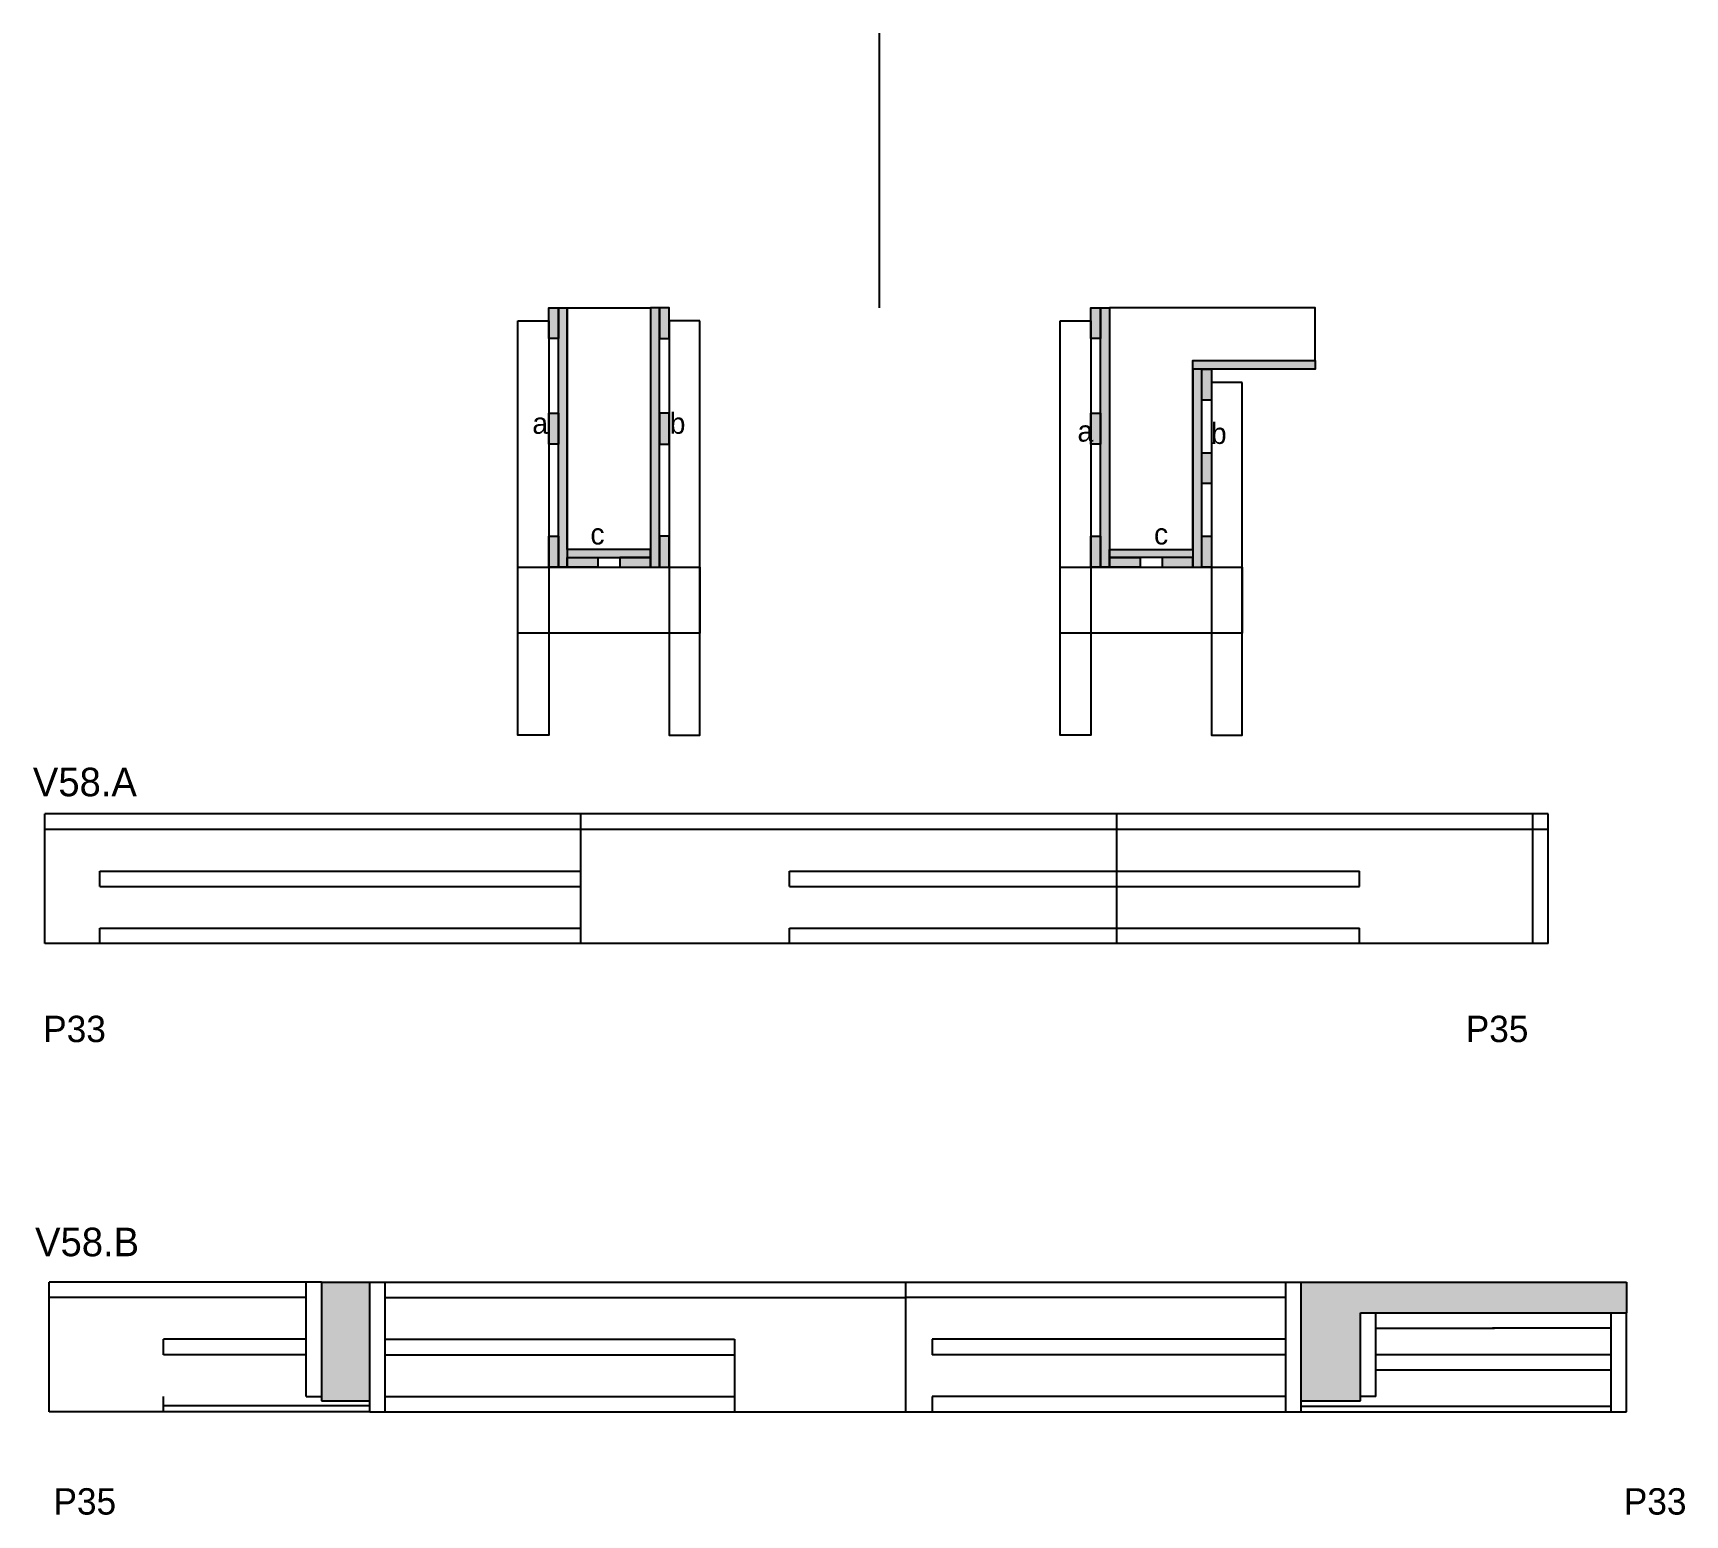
# Model space of a CAD drawing. Header units: metres. Extents: x 7625 to 8377, y 6570 to 7245.
import ezdxf

# ---------------------------------------------------------------- set-up
doc = ezdxf.new("R2010")
doc.units = ezdxf.units.M
for name, color, linetype in [('5', 7, 'Continuous'), ('CONCRETO', 7, 'Continuous'), ('COTA', 7, 'Continuous'), ('detalhes', 7, 'Continuous'), ('Hachura', 7, 'Continuous'), ('Madeira', 7, 'Continuous'), ('Painéis', 7, 'Continuous'), ('SARR_2.2x7', 7, 'Continuous'), ('SARR_3.5x7', 7, 'Continuous'), ('Texto Seção', 7, 'Continuous')]:
    doc.layers.add(name, color=color, linetype=linetype)

msp = doc.modelspace()

# ---------------------------------------------------------------- hatches: boundary and pattern name
at = {"layer": 'COTA'}
h = msp.add_hatch(color=7, dxfattribs=at)
h.dxf.hatch_style = 1
h.paths.add_polyline_path([(7778.09, 6622.08), (7778.09, 6676.08), (7778.09, 6676.08), (7756.09, 6676.08), (7756.09, 6676.08), (7756.09, 6622.08), (7756.09, 6622.08), (7778.09, 6622.08)])
h = msp.add_hatch(color=7, dxfattribs=at)
h.dxf.hatch_style = 1
h.paths.add_polyline_path([(8229.09, 6622.08), (8229.09, 6662.08), (8229.09, 6662.08), (8350.09, 6662.08), (8350.09, 6662.08), (8350.09, 6676.08), (8350.09, 6676.08), (8202.09, 6676.08), (8202.09, 6676.08), (8202.09, 6622.08), (8202.09, 6622.08), (8229.09, 6622.08)])
at = {"layer": 'Hachura'}
h = msp.add_hatch(color=7, dxfattribs=at)
h.dxf.hatch_style = 1
h.paths.add_polyline_path([(7863.88, 7105.54), (7859.48, 7105.54), (7859.48, 7105.54), (7859.48, 7119.54), (7859.48, 7119.54), (7863.88, 7119.54), (7863.88, 7119.54), (7863.88, 7105.54)])
h = msp.add_hatch(color=7, dxfattribs=at)
h.dxf.hatch_style = 1
h.paths.add_polyline_path([(7863.88, 7119.54), (7867.88, 7119.54), (7867.88, 7119.54), (7867.88, 7001.54), (7867.88, 7001.54), (7863.88, 7001.54), (7863.88, 7001.54), (7863.88, 7119.54)])
h = msp.add_hatch(color=7, dxfattribs=at)
h.dxf.hatch_style = 1
h.paths.add_polyline_path([(7909.88, 7119.54), (7905.88, 7119.54), (7905.88, 7119.54), (7905.88, 7001.54), (7905.88, 7001.54), (7909.88, 7001.54), (7909.88, 7001.54), (7909.88, 7119.54)])
h = msp.add_hatch(color=7, dxfattribs=at)
h.dxf.hatch_style = 1
h.paths.add_polyline_path([(7909.88, 7105.54), (7914.28, 7105.54), (7914.28, 7105.54), (7914.28, 7119.54), (7914.28, 7119.54), (7909.88, 7119.54), (7909.88, 7119.54), (7909.88, 7105.54)])
h = msp.add_hatch(color=7, dxfattribs=at)
h.dxf.hatch_style = 1
h.paths.add_polyline_path([(8110.77, 7105.54), (8106.37, 7105.54), (8106.37, 7105.54), (8106.37, 7119.54), (8106.37, 7119.54), (8110.77, 7119.54), (8110.77, 7119.54), (8110.77, 7105.54)])
h = msp.add_hatch(color=7, dxfattribs=at)
h.dxf.hatch_style = 1
h.paths.add_polyline_path([(8110.77, 7119.54), (8114.77, 7119.54), (8114.77, 7119.54), (8114.77, 7001.54), (8114.77, 7001.54), (8110.77, 7001.54), (8110.77, 7001.54), (8110.77, 7119.54)])
h = msp.add_hatch(color=7, dxfattribs=at)
h.dxf.hatch_style = 1
h.paths.add_polyline_path([(8152.77, 7091.54), (8152.77, 7095.54), (8152.77, 7095.54), (8208.37, 7095.54), (8208.37, 7095.54), (8208.37, 7091.54), (8208.37, 7091.54), (8152.77, 7091.54)])
h = msp.add_hatch(color=7, dxfattribs=at)
h.dxf.hatch_style = 1
h.paths.add_polyline_path([(8156.77, 7091.54), (8152.77, 7091.54), (8152.77, 7091.54), (8152.77, 7001.54), (8152.77, 7001.54), (8156.77, 7001.54), (8156.77, 7001.54), (8156.77, 7091.54)])
h = msp.add_hatch(color=7, dxfattribs=at)
h.dxf.hatch_style = 1
h.paths.add_polyline_path([(8161.17, 7077.54), (8156.77, 7077.54), (8156.77, 7077.54), (8156.77, 7091.54), (8156.77, 7091.54), (8161.17, 7091.54), (8161.17, 7091.54), (8161.17, 7077.54)])
h = msp.add_hatch(color=7, dxfattribs=at)
h.dxf.hatch_style = 1
h.paths.add_polyline_path([(7863.88, 7057.51), (7859.48, 7057.51), (7859.48, 7057.51), (7859.48, 7071.51), (7859.48, 7071.51), (7863.88, 7071.51), (7863.88, 7071.51), (7863.88, 7057.51)])
h = msp.add_hatch(color=7, dxfattribs=at)
h.dxf.hatch_style = 1
h.paths.add_polyline_path([(7909.88, 7057.51), (7914.28, 7057.51), (7914.28, 7057.51), (7914.28, 7071.51), (7914.28, 7071.51), (7909.88, 7071.51), (7909.88, 7071.51), (7909.88, 7057.51)])
h = msp.add_hatch(color=7, dxfattribs=at)
h.dxf.hatch_style = 1
h.paths.add_polyline_path([(8110.77, 7057.51), (8106.37, 7057.51), (8106.37, 7057.51), (8106.37, 7071.51), (8106.37, 7071.51), (8110.77, 7071.51), (8110.77, 7071.51), (8110.77, 7057.51)])
h = msp.add_hatch(color=7, dxfattribs=at)
h.dxf.hatch_style = 1
h.paths.add_polyline_path([(8161.17, 7039.54), (8156.77, 7039.54), (8156.77, 7039.54), (8156.77, 7053.54), (8156.77, 7053.54), (8161.17, 7053.54), (8161.17, 7053.54), (8161.17, 7039.54)])
h = msp.add_hatch(color=7, dxfattribs=at)
h.dxf.hatch_style = 1
h.paths.add_polyline_path([(7863.88, 7001.54), (7859.48, 7001.54), (7859.48, 7001.54), (7859.48, 7015.54), (7859.48, 7015.54), (7863.88, 7015.54), (7863.88, 7015.54), (7863.88, 7001.54)])
h = msp.add_hatch(color=7, dxfattribs=at)
h.dxf.hatch_style = 1
h.paths.add_polyline_path([(7905.88, 7005.94), (7905.88, 7009.54), (7905.88, 7009.54), (7867.88, 7009.54), (7867.88, 7009.54), (7867.88, 7005.94), (7867.88, 7005.94), (7905.88, 7005.94)])
h = msp.add_hatch(color=7, dxfattribs=at)
h.dxf.hatch_style = 1
h.paths.add_polyline_path([(7909.88, 7001.54), (7914.28, 7001.54), (7914.28, 7001.54), (7914.28, 7015.54), (7914.28, 7015.54), (7909.88, 7015.54), (7909.88, 7015.54), (7909.88, 7001.54)])
h = msp.add_hatch(color=7, dxfattribs=at)
h.dxf.hatch_style = 1
h.paths.add_polyline_path([(8110.77, 7001.54), (8106.37, 7001.54), (8106.37, 7001.54), (8106.37, 7015.54), (8106.37, 7015.54), (8110.77, 7015.54), (8110.77, 7015.54), (8110.77, 7001.54)])
h = msp.add_hatch(color=7, dxfattribs=at)
h.dxf.hatch_style = 1
h.paths.add_polyline_path([(8114.77, 7005.94), (8114.77, 7009.54), (8114.77, 7009.54), (8152.77, 7009.54), (8152.77, 7009.54), (8152.77, 7005.94), (8152.77, 7005.94), (8114.77, 7005.94)])
h = msp.add_hatch(color=7, dxfattribs=at)
h.dxf.hatch_style = 1
h.paths.add_polyline_path([(8161.17, 7001.54), (8156.77, 7001.54), (8156.77, 7001.54), (8156.77, 7015.54), (8156.77, 7015.54), (8161.17, 7015.54), (8161.17, 7015.54), (8161.17, 7001.54)])
h = msp.add_hatch(color=7, dxfattribs=at)
h.dxf.hatch_style = 1
h.paths.add_polyline_path([(7867.88, 7001.54), (7867.88, 7005.94), (7867.88, 7005.94), (7881.88, 7005.94), (7881.88, 7005.94), (7881.88, 7001.54), (7881.88, 7001.54), (7867.88, 7001.54)])
h = msp.add_hatch(color=7, dxfattribs=at)
h.dxf.hatch_style = 1
h.paths.add_polyline_path([(7905.88, 7001.54), (7905.88, 7005.94), (7905.88, 7005.94), (7891.88, 7005.94), (7891.88, 7005.94), (7891.88, 7001.54), (7891.88, 7001.54), (7905.88, 7001.54)])
h = msp.add_hatch(color=7, dxfattribs=at)
h.dxf.hatch_style = 1
h.paths.add_polyline_path([(8114.77, 7001.54), (8114.77, 7005.94), (8114.77, 7005.94), (8128.77, 7005.94), (8128.77, 7005.94), (8128.77, 7001.54), (8128.77, 7001.54), (8114.77, 7001.54)])
h = msp.add_hatch(color=7, dxfattribs=at)
h.dxf.hatch_style = 1
h.paths.add_polyline_path([(8152.77, 7001.54), (8152.77, 7005.94), (8152.77, 7005.94), (8138.77, 7005.94), (8138.77, 7005.94), (8138.77, 7001.54), (8138.77, 7001.54), (8152.77, 7001.54)])

# ---------------------------------------------------------------- linework, layer by layer
at = {"layer": 'CONCRETO', "color": 7, "lineweight": 25}
for points in [[(7867.88, 7119.54), (7867.88, 7119.54), (7905.88, 7119.54), (7905.88, 7091.54), (7905.88, 7091.54), (7905.88, 7009.54), (7867.88, 7009.54), (7867.88, 7119.54)], [(8208.37, 7095.54), (8208.37, 7119.54), (8114.77, 7119.54), (8114.77, 7091.54), (8114.77, 7091.54), (8114.77, 7009.54), (8152.77, 7009.54), (8152.77, 7095.54)]]:
    msp.add_lwpolyline(points, close=True, dxfattribs=at)
at = {"layer": 'COTA', "color": 7, "lineweight": 25}
for p, q in [((7756.09, 6676.08), (7778.09, 6676.08)), ((8202.09, 6676.08), (8350.09, 6676.08)), ((8350.09, 6676.08), (8350.09, 6662.08)), ((7749.13, 6624.08), (7756.09, 6624.08)), ((8236.04, 6624.08), (8229.09, 6624.08))]:
    msp.add_line(p, q, dxfattribs=at)
at = {"layer": 'Defpoints', "color": 7, "lineweight": 25}
msp.add_line((8010.1, 7119.54), (8010.1, 7244.54), dxfattribs=at)
at = {"layer": 'Madeira', "color": 7, "lineweight": 25}
for points in [[(7863.88, 7105.54), (7859.48, 7105.54), (7859.48, 7119.54), (7863.88, 7119.54)], [(7909.88, 7105.54), (7914.28, 7105.54), (7914.28, 7119.54), (7909.88, 7119.54)], [(8110.77, 7105.54), (8106.37, 7105.54), (8106.37, 7119.54), (8110.77, 7119.54)], [(8161.17, 7077.54), (8156.77, 7077.54), (8156.77, 7091.54), (8161.17, 7091.54)], [(7863.88, 7057.51), (7859.48, 7057.51), (7859.48, 7071.51), (7863.88, 7071.51)], [(7909.88, 7057.51), (7914.28, 7057.51), (7914.28, 7071.51), (7909.88, 7071.51)], [(8110.77, 7057.51), (8106.37, 7057.51), (8106.37, 7071.51), (8110.77, 7071.51)], [(8161.17, 7039.54), (8156.77, 7039.54), (8156.77, 7053.54), (8161.17, 7053.54)], [(7863.88, 7001.54), (7859.48, 7001.54), (7859.48, 7015.54), (7863.88, 7015.54)], [(7909.88, 7001.54), (7914.28, 7001.54), (7914.28, 7015.54), (7909.88, 7015.54)], [(8110.77, 7001.54), (8106.37, 7001.54), (8106.37, 7015.54), (8110.77, 7015.54)], [(8161.17, 7001.54), (8156.77, 7001.54), (8156.77, 7015.54), (8161.17, 7015.54)], [(7867.88, 7001.54), (7867.88, 7005.94), (7881.88, 7005.94), (7881.88, 7001.54)], [(7905.88, 7001.54), (7905.88, 7005.94), (7891.88, 7005.94), (7891.88, 7001.54)], [(8114.77, 7001.54), (8114.77, 7005.94), (8128.77, 7005.94), (8128.77, 7001.54)], [(8152.77, 7001.54), (8152.77, 7005.94), (8138.77, 7005.94), (8138.77, 7001.54)]]:
    msp.add_lwpolyline(points, close=True, dxfattribs=at)
at = {"layer": 'Painéis', "color": 7, "lineweight": 25}
for p, q in [((8314.57, 6889.17), (7630.07, 6889.17)), ((7630.07, 6830.17), (7630.07, 6889.17)), ((7874.07, 6830.17), (7874.07, 6889.17)), ((8118.07, 6830.17), (8118.07, 6889.17)), ((8314.57, 6830.17), (8314.57, 6889.17)), ((8314.57, 6830.17), (7630.07, 6830.17)), ((7756.09, 6676.08), (7632.09, 6676.08)), ((7632.09, 6617.08), (7632.09, 6676.08)), ((7756.09, 6676.08), (7756.09, 6622.08)), ((7778.09, 6676.08), (8202.09, 6676.08)), ((7778.09, 6617.08), (7778.09, 6676.08)), ((8022.09, 6617.08), (8022.09, 6676.08)), ((8202.09, 6617.08), (8202.09, 6676.08)), ((8229.09, 6662.08), (8350.09, 6662.08)), ((8229.09, 6622.08), (8229.09, 6662.08)), ((8350.09, 6617.08), (8350.09, 6662.08)), ((7756.09, 6622.08), (7778.09, 6622.08)), ((8202.09, 6617.08), (8202.09, 6622.08)), ((8202.09, 6622.08), (8229.09, 6622.08)), ((7778.09, 6617.08), (7632.09, 6617.08)), ((7778.09, 6617.08), (8202.09, 6617.08)), ((8202.09, 6617.08), (8350.09, 6617.08))]:
    msp.add_line(p, q, dxfattribs=at)
for points in [[(7863.88, 7119.54), (7867.88, 7119.54), (7867.88, 7001.54), (7863.88, 7001.54)], [(7909.88, 7119.54), (7905.88, 7119.54), (7905.88, 7001.54), (7909.88, 7001.54)], [(8110.77, 7119.54), (8114.77, 7119.54), (8114.77, 7001.54), (8110.77, 7001.54)], [(8152.77, 7091.54), (8152.77, 7095.54), (8208.37, 7095.54), (8208.37, 7091.54)], [(8156.77, 7091.54), (8152.77, 7091.54), (8152.77, 7001.54), (8156.77, 7001.54)], [(7905.88, 7005.94), (7905.88, 7009.54), (7867.88, 7009.54), (7867.88, 7005.94)], [(8114.77, 7005.94), (8114.77, 7009.54), (8152.77, 7009.54), (8152.77, 7005.94)]]:
    msp.add_lwpolyline(points, close=True, dxfattribs=at)
at = {"layer": 'SARR_2.2x7', "color": 7, "lineweight": 25}
for p, q in [((8228.57, 6889.17), (8228.57, 6889.51)), ((8307.57, 6830.17), (8307.57, 6889.17)), ((7630.07, 6882.17), (7874.07, 6882.17)), ((7874.07, 6882.17), (8118.07, 6882.17)), ((8118.07, 6882.17), (8314.57, 6882.17)), ((7655.07, 6863.17), (7874.07, 6863.17)), ((7655.07, 6856.17), (7655.07, 6863.17)), ((7969.07, 6863.17), (8118.07, 6863.17)), ((7969.07, 6856.17), (7969.07, 6863.17)), ((8118.07, 6863.17), (8228.57, 6863.17)), ((8228.57, 6856.17), (8228.57, 6863.17)), ((7655.07, 6856.17), (7874.07, 6856.17)), ((7969.07, 6856.17), (8118.07, 6856.17)), ((8118.07, 6856.17), (8228.57, 6856.17)), ((7655.07, 6837.17), (7874.07, 6837.17)), ((7655.07, 6830.17), (7655.07, 6837.17)), ((7969.07, 6837.17), (8118.07, 6837.17)), ((7969.07, 6830.17), (7969.07, 6837.17)), ((8118.07, 6837.17), (8228.57, 6837.17)), ((8228.57, 6830.17), (8228.57, 6837.17)), ((7749.13, 6624.08), (7749.13, 6676.08)), ((7785.04, 6617.08), (7785.04, 6676.08)), ((8195.13, 6617.08), (8195.13, 6676.08)), ((7749.13, 6669.08), (7632.09, 6669.08)), ((7785.04, 6669.08), (8022.09, 6669.08)), ((8195.13, 6669.08), (8022.09, 6669.08)), ((8236.04, 6624.08), (8236.04, 6662.08)), ((8343.13, 6617.08), (8343.13, 6662.08)), ((7749.13, 6650.08), (7684.09, 6650.08)), ((7684.09, 6643.08), (7684.09, 6650.08)), ((7785.04, 6650.08), (7944.09, 6650.08)), ((7944.09, 6650.08), (7944.09, 6617.08)), ((8195.13, 6650.08), (8034.09, 6650.08)), ((8034.09, 6650.08), (8034.09, 6643.08)), ((8236.04, 6655.08), (8290.09, 6655.08)), ((8343.13, 6655.08), (8289.09, 6655.08)), ((7749.13, 6643.08), (7684.09, 6643.08)), ((7785.04, 6643.08), (7944.09, 6643.08)), ((8195.13, 6643.08), (8034.09, 6643.08)), ((8343.13, 6643.08), (8236.04, 6643.08)), ((8343.13, 6636.08), (8236.04, 6636.08)), ((7684.09, 6617.08), (7684.09, 6624.08)), ((7778.09, 6619.78), (7684.09, 6619.78)), ((7785.04, 6624.08), (7944.09, 6624.08)), ((8195.13, 6624.08), (8034.09, 6624.08)), ((8034.09, 6624.08), (8034.09, 6617.08)), ((8343.13, 6619.55), (8202.09, 6619.55))]:
    msp.add_line(p, q, dxfattribs=at)
at = {"layer": 'SARR_3.5x7', "color": 7, "lineweight": 25}
for points in [[(7845.48, 7113.54), (7859.48, 7113.54), (7859.48, 6925.07), (7845.48, 6925.07)], [(7928.28, 7113.54), (7914.28, 7113.54), (7914.28, 6925.07), (7928.28, 6925.07)], [(8092.37, 7113.54), (8106.37, 7113.54), (8106.37, 6925.07), (8092.37, 6925.07)], [(8175.17, 7085.54), (8161.17, 7085.54), (8161.17, 6925.07), (8175.17, 6925.07)], [(7845.48, 7001.54), (7928.28, 7001.54), (7928.28, 6971.49), (7845.48, 6971.49)], [(8092.37, 7001.54), (8175.17, 7001.54), (8175.17, 6971.49), (8092.37, 6971.49)]]:
    msp.add_lwpolyline(points, close=True, dxfattribs=at)

# ---------------------------------------------------------------- texts
at = {"layer": '5', "color": 7, "lineweight": 25}
for s, p in [('P33', (7629.35, 6785.33)), ('P35', (8276.96, 6785.33)), ('P35', (7634.01, 6570.31)), ('P33', (8348.93, 6570.31))]:
    msp.add_text(s, height=12, dxfattribs=at).set_placement(p)
at = {"layer": 'detalhes', "color": 7, "lineweight": 25}
for s, p in [('a', (7852.05, 7062.18)), ('b', (7914.6, 7062.17)), ('a', (8100.23, 7058.62)), ('b', (8160.98, 7057.56)), ('c', (7878.48, 7011.78)), ('c', (8135.07, 7011.78))]:
    msp.add_text(s, height=9.6, dxfattribs=at).set_placement(p)
at = {"layer": 'Texto Seção', "color": 7, "lineweight": 25}
for s, p in [('V58.A', (7624.66, 6897.21)), ('V58.B', (7625.67, 6687.88))]:
    msp.add_text(s, height=13, dxfattribs=at).set_placement(p)

doc.saveas('drawing.dxf')
